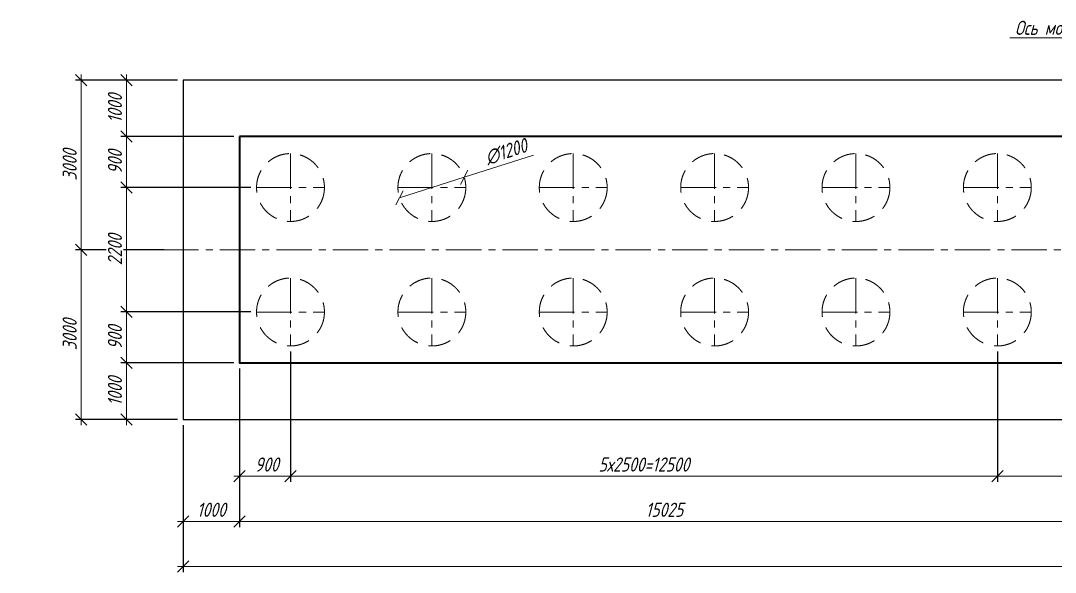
# Model space of a CAD drawing. Header units: millimetres. Extents: x 263685 to 14136308, y -2404013 to 2433772.
# Drawn here: x 7144843 to 7163139, y 787176 to 796925 of the extents above; entities that cross this region are included whole.
import ezdxf
from ezdxf import colors
from ezdxf.entities.mleader import LeaderData, LeaderLine
from ezdxf.math import Vec2, Vec3

# ---------------------------------------------------------------- set-up
doc = ezdxf.new("R2010")
doc.units = ezdxf.units.MM
doc.linetypes.add('осевая', pattern=[2, 1.25, -0.25, 0.25, -0.25])
doc.linetypes.add('Штриховая', pattern=[3, 2, -1])
for name, color, linetype, lineweight in [('ИС_Выноски', 3, 'Continuous', 18), ('ИС_Невид', 4, 'Штриховая', 18), ('ИС_ОПОР_Тон', 3, 'Continuous', 18), ('ИС_Основная', 7, 'Continuous', 35), ('ИС_Ось', 3, 'осевая', 18), ('ИС_Размер', 3, 'Continuous', 18)]:
    doc.layers.add(name, color=color, linetype=linetype, lineweight=lineweight)
doc.styles.add('0', font='isocpeur.ttf', dxfattribs={"width": 0.8, "oblique": 15})
doc.styles.add('ISOCPEUR', font='isocpeur.ttf', dxfattribs={"width": 0.8, "oblique": 15, "height": 2.5})
doc.dimstyles.new('М100', dxfattribs={"dimscale": 100, "dimtxt": 2.5, "dimasz": 2, "dimexe": 1, "dimexo": 1, "dimgap": 0.8, "dimtad": 1, "dimdec": 0, "dimzin": 0, "dimdsep": 46, "dimtxsty": '0', "dimblk": 'OBLIQUE', "dimcen": 0.09, "dimdle": 1, "dimclrd": 256, "dimclre": 256, "dimclrt": 256, "dimadec": 4, "dimazin": 0, "dimtfac": 1, "dimtdec": 0, "dimtmove": 1, "dimatfit": 2, "dimfxl": 1, "dimtolj": 1, "dimtzin": 0, "dimlwd": -1, "dimarcsym": 0})

# ---------------------------------------------------------------- blocks, each defined once
blk = doc.blocks.new('_OBLIQUE')
at = {"color": 0, "linetype": 'ByBlock', "lineweight": -2}
blk.add_line((0.5, 0.5), (-0.5, -0.5), dxfattribs=at)
blk = doc.blocks.new('*D2144')
at = {"layer": 'Defpoints', "color": 0, "transparency": 16777216}
for p in [(7148714, 794876), (7146714, 793977), (7149014, 793977)]:
    blk.add_point(p, dxfattribs=at)
at = {"layer": 'ИС_Размер', "transparency": 16777216}
blk.add_line((7146714, 794976), (7146714, 793877), dxfattribs=at)
at = {"layer": 'ИС_Размер', "lineweight": -2, "transparency": 16777216}
for p, q in [((7148614, 794876), (7146614, 794876)), ((7148914, 793977), (7146614, 793977))]:
    blk.add_line(p, q, dxfattribs=at)
at = {"layer": 'ИС_Размер', "transparency": 16777216, "xscale": 200, "yscale": 200, "zscale": 200}
for p, rotation in [((7146714, 794876), 90), ((7146714, 793977), 270)]:
    blk.add_blockref('_OBLIQUE', p, dxfattribs=dict(at, rotation=rotation))
at = {"layer": 'ИС_Размер', "transparency": 16777216, "insert": (7146509, 794426), "char_height": 250, "attachment_point": 5, "rotation": 90, "style": '0'}
blk.add_mtext('\\A1;900', dxfattribs=at)
blk = doc.blocks.new('*D2145')
at = {"layer": 'Defpoints', "color": 0, "transparency": 16777216}
for p in [(7147714, 795876), (7145914, 792876), (7147482, 792876)]:
    blk.add_point(p, dxfattribs=at)
at = {"layer": 'ИС_Размер', "transparency": 16777216}
blk.add_line((7145914, 795976), (7145914, 792776), dxfattribs=at)
at = {"layer": 'ИС_Размер', "lineweight": -2, "transparency": 16777216}
for p, q in [((7147614, 795876), (7145814, 795876)), ((7147382, 792876), (7145814, 792876))]:
    blk.add_line(p, q, dxfattribs=at)
at = {"layer": 'ИС_Размер', "transparency": 16777216, "xscale": 200, "yscale": 200, "zscale": 200}
for p, rotation in [((7145914, 795876), 90), ((7145914, 792876), 270)]:
    blk.add_blockref('_OBLIQUE', p, dxfattribs=dict(at, rotation=rotation))
at = {"layer": 'ИС_Размер', "transparency": 16777216, "insert": (7145709, 794376), "char_height": 250, "attachment_point": 5, "rotation": 90, "style": '0'}
blk.add_mtext('\\A1;3000', dxfattribs=at)
blk = doc.blocks.new('*D2146')
at = {"layer": 'Defpoints', "color": 0, "transparency": 16777216}
for p in [(7147482, 792876), (7145914, 789876), (7147717, 789876)]:
    blk.add_point(p, dxfattribs=at)
at = {"layer": 'ИС_Размер', "transparency": 16777216}
blk.add_line((7145914, 792976), (7145914, 789776), dxfattribs=at)
at = {"layer": 'ИС_Размер', "lineweight": -2, "transparency": 16777216}
for p, q in [((7147382, 792876), (7145814, 792876)), ((7147617, 789876), (7145814, 789876))]:
    blk.add_line(p, q, dxfattribs=at)
at = {"layer": 'ИС_Размер', "transparency": 16777216, "xscale": 200, "yscale": 200, "zscale": 200}
for p, rotation in [((7145914, 792876), 90), ((7145914, 789876), 270)]:
    blk.add_blockref('_OBLIQUE', p, dxfattribs=dict(at, rotation=rotation))
at = {"layer": 'ИС_Размер', "transparency": 16777216, "insert": (7145709, 791376), "char_height": 250, "attachment_point": 5, "rotation": 90, "style": '0'}
blk.add_mtext('\\A1;3000', dxfattribs=at)
blk = doc.blocks.new('*D2147')
at = {"layer": 'Defpoints', "color": 0, "transparency": 16777216}
for p in [(7149014, 793977), (7146714, 791777), (7149014, 791777)]:
    blk.add_point(p, dxfattribs=at)
at = {"layer": 'ИС_Размер', "transparency": 16777216}
blk.add_line((7146714, 794077), (7146714, 791677), dxfattribs=at)
at = {"layer": 'ИС_Размер', "lineweight": -2, "transparency": 16777216}
for p, q in [((7148914, 793977), (7146614, 793977)), ((7148914, 791777), (7146614, 791777))]:
    blk.add_line(p, q, dxfattribs=at)
at = {"layer": 'ИС_Размер', "transparency": 16777216, "xscale": 200, "yscale": 200, "zscale": 200}
for p, rotation in [((7146714, 793977), 90), ((7146714, 791777), 270)]:
    blk.add_blockref('_OBLIQUE', p, dxfattribs=dict(at, rotation=rotation))
at = {"layer": 'ИС_Размер', "transparency": 16777216, "insert": (7146509, 792877), "char_height": 250, "attachment_point": 5, "rotation": 90, "style": '0', "bg_fill": 3, "box_fill_scale": 1.1, "bg_fill_color": 256, "bg_fill_true_color": 13158600, "bg_fill_transparency": 0}
blk.add_mtext('\\A1;2200', dxfattribs=at)
blk = doc.blocks.new('*D2148')
at = {"layer": 'Defpoints', "color": 0, "transparency": 16777216}
for p in [(7149014, 791777), (7146714, 790876), (7148714, 790876)]:
    blk.add_point(p, dxfattribs=at)
at = {"layer": 'ИС_Размер', "transparency": 16777216}
blk.add_line((7146714, 791877), (7146714, 790776), dxfattribs=at)
at = {"layer": 'ИС_Размер', "lineweight": -2, "transparency": 16777216}
for p, q in [((7148914, 791777), (7146614, 791777)), ((7148614, 790876), (7146614, 790876))]:
    blk.add_line(p, q, dxfattribs=at)
at = {"layer": 'ИС_Размер', "transparency": 16777216, "xscale": 200, "yscale": 200, "zscale": 200}
for p, rotation in [((7146714, 791777), 90), ((7146714, 790876), 270)]:
    blk.add_blockref('_OBLIQUE', p, dxfattribs=dict(at, rotation=rotation))
at = {"layer": 'ИС_Размер', "transparency": 16777216, "insert": (7146509, 791326), "char_height": 250, "attachment_point": 5, "rotation": 90, "style": '0'}
blk.add_mtext('\\A1;900', dxfattribs=at)
blk = doc.blocks.new('*D2162')
at = {"layer": 'Defpoints', "color": 0, "transparency": 16777216}
for p in [(7146714, 795876), (7147714, 795876), (7148714, 794876)]:
    blk.add_point(p, dxfattribs=at)
at = {"layer": 'ИС_Размер', "transparency": 16777216}
blk.add_line((7146714, 794776), (7146714, 795976), dxfattribs=at)
at = {"layer": 'ИС_Размер', "lineweight": -2, "transparency": 16777216}
for p, q in [((7147614, 795876), (7146614, 795876)), ((7148614, 794876), (7146614, 794876))]:
    blk.add_line(p, q, dxfattribs=at)
at = {"layer": 'ИС_Размер', "transparency": 16777216, "xscale": 200, "yscale": 200, "zscale": 200}
for p, rotation in [((7146714, 795876), 90), ((7146714, 794876), 270)]:
    blk.add_blockref('_OBLIQUE', p, dxfattribs=dict(at, rotation=rotation))
at = {"layer": 'ИС_Размер', "transparency": 16777216, "insert": (7146509, 795376), "char_height": 250, "attachment_point": 5, "rotation": 90, "style": '0'}
blk.add_mtext('\\A1;1000', dxfattribs=at)
blk = doc.blocks.new('*D2149')
at = {"layer": 'Defpoints', "color": 0, "transparency": 16777216}
for p in [(7146714, 790876), (7148714, 790876), (7147714, 789876)]:
    blk.add_point(p, dxfattribs=at)
at = {"layer": 'ИС_Размер', "transparency": 16777216}
blk.add_line((7146714, 789776), (7146714, 790976), dxfattribs=at)
at = {"layer": 'ИС_Размер', "lineweight": -2, "transparency": 16777216}
for p, q in [((7148614, 790876), (7146614, 790876)), ((7147614, 789876), (7146614, 789876))]:
    blk.add_line(p, q, dxfattribs=at)
at = {"layer": 'ИС_Размер', "transparency": 16777216, "xscale": 200, "yscale": 200, "zscale": 200}
for p, rotation in [((7146714, 790876), 90), ((7146714, 789876), 270)]:
    blk.add_blockref('_OBLIQUE', p, dxfattribs=dict(at, rotation=rotation))
at = {"layer": 'ИС_Размер', "transparency": 16777216, "insert": (7146509, 790376), "char_height": 250, "attachment_point": 5, "rotation": 90, "style": '0'}
blk.add_mtext('\\A1;1000', dxfattribs=at)
blk = doc.blocks.new('*D2153')
at = {"layer": 'Defpoints', "color": 0, "transparency": 16777216}
for p in [(7162114, 791177), (7165364, 790876), (7162114, 788876)]:
    blk.add_point(p, dxfattribs=at)
at = {"layer": 'ИС_Размер', "lineweight": -2, "transparency": 16777216}
for p, q in [((7162114, 791077), (7162114, 788776)), ((7165364, 790776), (7165364, 788776))]:
    blk.add_line(p, q, dxfattribs=at)
at = {"layer": 'ИС_Размер', "transparency": 16777216}
blk.add_line((7165464, 788876), (7162014, 788876), dxfattribs=at)
at = {"layer": 'ИС_Размер', "transparency": 16777216, "xscale": 200, "yscale": 200, "zscale": 200, "rotation": 180}
blk.add_blockref('_OBLIQUE', (7162114, 788876), dxfattribs=at)
at = {"layer": 'ИС_Размер', "transparency": 16777216, "xscale": 200, "yscale": 200, "zscale": 200}
blk.add_blockref('_OBLIQUE', (7165364, 788876), dxfattribs=at)
at = {"layer": 'ИС_Размер', "transparency": 16777216, "insert": (7163739, 789081), "char_height": 250, "attachment_point": 5, "style": '0', "bg_fill": 3, "box_fill_scale": 1.1, "bg_fill_color": 256, "bg_fill_true_color": 13158600, "bg_fill_transparency": 0}
blk.add_mtext('\\A1;3250', dxfattribs=at)
blk = doc.blocks.new('*D2154')
at = {"layer": 'Defpoints', "color": 0, "transparency": 16777216}
for p in [(7149614, 791177), (7148714, 790876), (7148714, 788876)]:
    blk.add_point(p, dxfattribs=at)
at = {"layer": 'ИС_Размер', "lineweight": -2, "transparency": 16777216}
for p, q in [((7149614, 791077), (7149614, 788776)), ((7148714, 790776), (7148714, 788776))]:
    blk.add_line(p, q, dxfattribs=at)
at = {"layer": 'ИС_Размер', "transparency": 16777216}
blk.add_line((7149714, 788876), (7148614, 788876), dxfattribs=at)
at = {"layer": 'ИС_Размер', "transparency": 16777216, "xscale": 200, "yscale": 200, "zscale": 200, "rotation": 180}
blk.add_blockref('_OBLIQUE', (7148714, 788876), dxfattribs=at)
at = {"layer": 'ИС_Размер', "transparency": 16777216, "xscale": 200, "yscale": 200, "zscale": 200}
blk.add_blockref('_OBLIQUE', (7149614, 788876), dxfattribs=at)
at = {"layer": 'ИС_Размер', "transparency": 16777216, "insert": (7149194, 789081), "char_height": 250, "attachment_point": 5, "style": '0'}
blk.add_mtext('\\A1;900', dxfattribs=at)
blk = doc.blocks.new('*D2155')
at = {"layer": 'Defpoints', "color": 0, "transparency": 16777216}
for p in [(7149614, 791177), (7162114, 791177), (7149614, 788876)]:
    blk.add_point(p, dxfattribs=at)
at = {"layer": 'ИС_Размер', "lineweight": -2, "transparency": 16777216}
for p, q in [((7149614, 791077), (7149614, 788776)), ((7162114, 791077), (7162114, 788776))]:
    blk.add_line(p, q, dxfattribs=at)
at = {"layer": 'ИС_Размер', "transparency": 16777216}
blk.add_line((7162214, 788876), (7149514, 788876), dxfattribs=at)
at = {"layer": 'ИС_Размер', "transparency": 16777216, "xscale": 200, "yscale": 200, "zscale": 200, "rotation": 180}
blk.add_blockref('_OBLIQUE', (7149614, 788876), dxfattribs=at)
at = {"layer": 'ИС_Размер', "transparency": 16777216, "xscale": 200, "yscale": 200, "zscale": 200}
blk.add_blockref('_OBLIQUE', (7162114, 788876), dxfattribs=at)
at = {"layer": 'ИС_Размер', "transparency": 16777216, "insert": (7155864, 789081), "char_height": 250, "width": 1839.25, "attachment_point": 5, "style": '0'}
blk.add_mtext('\\A1;5х2500=12500', dxfattribs=at)
blk = doc.blocks.new('*D2157')
at = {"layer": 'Defpoints', "color": 0, "transparency": 16777216}
for p in [(7148714, 790876), (7163739, 789876), (7163739, 788076)]:
    blk.add_point(p, dxfattribs=at)
at = {"layer": 'ИС_Размер', "lineweight": -2, "transparency": 16777216}
for p, q in [((7148714, 790776), (7148714, 787976)), ((7163739, 789776), (7163739, 787976))]:
    blk.add_line(p, q, dxfattribs=at)
at = {"layer": 'ИС_Размер', "transparency": 16777216}
blk.add_line((7148614, 788076), (7163839, 788076), dxfattribs=at)
at = {"layer": 'ИС_Размер', "transparency": 16777216, "xscale": 200, "yscale": 200, "zscale": 200, "rotation": 180}
blk.add_blockref('_OBLIQUE', (7148714, 788076), dxfattribs=at)
at = {"layer": 'ИС_Размер', "transparency": 16777216, "xscale": 200, "yscale": 200, "zscale": 200}
blk.add_blockref('_OBLIQUE', (7163739, 788076), dxfattribs=at)
at = {"layer": 'ИС_Размер', "transparency": 16777216, "insert": (7156226, 788281), "char_height": 250, "attachment_point": 5, "style": '0'}
blk.add_mtext('\\A1;15025', dxfattribs=at)
blk = doc.blocks.new('*D2158')
at = {"layer": 'Defpoints', "color": 0, "transparency": 16777216}
for p in [(7148714, 790876), (7147714, 789876), (7147714, 788076)]:
    blk.add_point(p, dxfattribs=at)
at = {"layer": 'ИС_Размер', "lineweight": -2, "transparency": 16777216}
for p, q in [((7148714, 790776), (7148714, 787976)), ((7147714, 789776), (7147714, 787976))]:
    blk.add_line(p, q, dxfattribs=at)
at = {"layer": 'ИС_Размер', "transparency": 16777216}
blk.add_line((7148814, 788076), (7147614, 788076), dxfattribs=at)
at = {"layer": 'ИС_Размер', "transparency": 16777216, "xscale": 200, "yscale": 200, "zscale": 200}
for p, rotation in [((7147714, 788076), 179.9999999332989), ((7148714, 788076), 359.999999933299)]:
    blk.add_blockref('_OBLIQUE', p, dxfattribs=dict(at, rotation=rotation))
at = {"layer": 'ИС_Размер', "transparency": 16777216, "insert": (7148214, 788281), "char_height": 250, "attachment_point": 5, "rotation": 360, "style": '0'}
blk.add_mtext('\\A1;1000', dxfattribs=at)
blk = doc.blocks.new('*D2159')
at = {"layer": 'Defpoints', "color": 0, "transparency": 16777216}
for p in [(7147714, 789876), (7179764, 789876), (7179764, 787276)]:
    blk.add_point(p, dxfattribs=at)
at = {"layer": 'ИС_Размер', "lineweight": -2, "transparency": 16777216}
for p, q in [((7147714, 789776), (7147714, 787176)), ((7179764, 789776), (7179764, 787176))]:
    blk.add_line(p, q, dxfattribs=at)
at = {"layer": 'ИС_Размер', "transparency": 16777216}
blk.add_line((7147614, 787276), (7179864, 787276), dxfattribs=at)
at = {"layer": 'ИС_Размер', "transparency": 16777216, "xscale": 200, "yscale": 200, "zscale": 200, "rotation": 180}
blk.add_blockref('_OBLIQUE', (7147714, 787276), dxfattribs=at)
at = {"layer": 'ИС_Размер', "transparency": 16777216, "xscale": 200, "yscale": 200, "zscale": 200}
blk.add_blockref('_OBLIQUE', (7179764, 787276), dxfattribs=at)
at = {"layer": 'ИС_Размер', "transparency": 16777216, "insert": (7163739, 787481), "char_height": 250, "attachment_point": 5, "style": '0'}
blk.add_mtext('\\A1;32050', dxfattribs=at)
blk = doc.blocks.new('_None')
blk = doc.blocks.new('*U2142')
at = {"layer": 'ИС_Невид', "ltscale": 200}
blk.add_circle((0, 0), 600, dxfattribs=at)
blk = doc.blocks.new('*U2143')
at = {"layer": 'ИС_ОПОР_Тон', "color": 0, "linetype": 'ByBlock', "lineweight": -2, "transparency": 16777216}
for p in [(0, 0), (2500, 0), (5000, 0), (7500, 0), (10000, 0), (12500, 0), (0, -2200), (2500, -2200), (5000, -2200), (7500, -2200), (10000, -2200), (12500, -2200)]:
    blk.add_blockref('*U2142', p, dxfattribs=at)
blk = doc.blocks.new('*U2136')
at = {"layer": 'ИС_Ось', "color": 1, "ltscale": 500}
for points in [[(0, 600), (0, -600)], [(-600, 0), (600, 0)]]:
    blk.add_lwpolyline(points, dxfattribs=at)
blk = doc.blocks.new('*U2137')
at = {"layer": 'ИС_ОПОР_Тон', "color": 0, "linetype": 'ByBlock', "lineweight": -2, "transparency": 16777216}
for p in [(0, 0), (2500, 0), (5000, 0), (7500, 0), (10000, 0), (12500, 0), (0, -2200), (2500, -2200), (5000, -2200), (7500, -2200), (10000, -2200), (12500, -2200)]:
    blk.add_blockref('*U2136', p, dxfattribs=at)
blk = doc.blocks.new('*D2163')
at = {"layer": 'Defpoints', "color": 0, "transparency": 16777216}
for p in [(7152686, 794158), (7151542, 793795)]:
    blk.add_point(p, dxfattribs=at)
at = {"layer": 'ИС_Размер', "transparency": 16777216}
for p in [(7153912, 794548), (7151542, 793795)]:
    blk.add_line(p, (7152686, 794158), dxfattribs=at)
at = {"layer": 'ИС_Размер', "transparency": 16777216, "xscale": 200, "yscale": 200, "zscale": 200}
for p, rotation in [((7152686, 794158), 197.6390690460147), ((7151542, 793795), 17.63906904601471)]:
    blk.add_blockref('_OBLIQUE', p, dxfattribs=dict(at, rotation=rotation))
at = {"layer": 'ИС_Размер', "transparency": 16777216, "insert": (7153427, 794609), "char_height": 250, "attachment_point": 5, "rotation": 17.6391, "style": '0'}
blk.add_mtext('\\A1;∅1200', dxfattribs=at)

msp = doc.modelspace()

# ---------------------------------------------------------------- linework, layer by layer
msp.add_lwpolyline([(7179763.8832, 789875.9535), (7179763.8832, 795876.3192), (7147713.8832, 795876.3192), (7147713.8832, 789875.9535), (7179763.8832, 789875.9535)])
at = {"layer": 'ИС_Основная'}
for points in [[(7148713.8832, 794876.1573), (7148713.8832, 790876.1212), (7163738.8832, 790876.1212)], [(7163738.8832, 794876.1544), (7148713.8832, 794876.1573)]]:
    msp.add_lwpolyline(points, dxfattribs=at)
at = {"layer": 'ИС_Ось', "ltscale": 500}
msp.add_line((7147363.8832, 792876.1364), (7180113.8832, 792876.1364), dxfattribs=at)
msp.add_line((7147363.8832, 792876.1364), (7180113.8832, 792876.1364), dxfattribs=at)
msp.add_line((7147363.8832, 792876.1364), (7180113.8832, 792876.1364), dxfattribs=at)

# ---------------------------------------------------------------- dimensions: what is measured, and where the dimension line sits
at = {"layer": 'ИС_Размер'}
for base, p1, p2, angle, picture, middle in [((7145913.8832, 792876.1364), (7147713.8832, 795876.3192), (7147482.1047, 792876.1364), 90, '*D2145', (7145708.8832, 794376.2278)), ((7146713.8832, 795876.3192), (7148713.8832, 794876.1573), (7147713.8832, 795876.3192), 90, '*D2162', (7146508.8832, 795376.2383)), ((7145913.8832, 789875.9276), (7147482.1047, 792876.1364), (7147716.667, 789875.9276), 90, '*D2146', (7145708.8832, 791376.032)), ((7146713.8832, 790876.1212), (7147713.8832, 789875.9535), (7148713.8832, 790876.1212), 90, '*D2149', (7146508.8832, 790376.0374)), ((7147713.8832, 788075.9535), (7148713.8832, 790876.1212), (7147713.8832, 789875.9535), 179.99999993, '*D2158', (7148213.8832, 788280.9535)), ((7163738.8832, 788075.9535), (7148713.8832, 790876.1212), (7163738.8832, 789875.9535), 359.99999993, '*D2157', (7156226.3832, 788280.9535))]:
    dim = msp.add_linear_dim(base=base, p1=p1, p2=p2, angle=angle, dimstyle='М100', dxfattribs=at)
    dim.commit()
    dim.dimension.update_dxf_attribs({"geometry": picture, "text_midpoint": middle})
for base, p1, p2, angle, picture, middle in [((7146713.8832, 793976.503), (7148713.8832, 794876.1573), (7149013.8832, 793976.503), 90, '*D2144', (7146713.8832, 794426.3302)), ((7148713.8832, 788875.9535), (7149613.8832, 791176.503), (7148713.8832, 790876.1212), 180, '*D2154', (7149194.4315, 788875.9535))]:
    dim = msp.add_linear_dim(base=base, p1=p1, p2=p2, angle=angle, dimstyle='М100', dxfattribs=at)
    dim.commit()
    dim.dimension.update_dxf_attribs({"geometry": picture, "text_midpoint": middle, "dimtype": 160})
dim = msp.add_diameter_dim_2p(p1=(7151542.0926, 793794.6912), p2=(7152685.6738, 794158.3149), dimstyle='М100', dxfattribs=at)
dim.commit()
dim.dimension.update_dxf_attribs({"geometry": '*D2163', "text_midpoint": (7153427.3909, 794609.272)})
dim = msp.add_linear_dim(base=(7149613.8832, 788875.9535), p1=(7162113.8832, 791176.503), p2=(7149613.8832, 791176.503), angle=180, text='5х2500=<>', dimstyle='М100', dxfattribs=at)
dim.commit()
dim.dimension.update_dxf_attribs({"geometry": '*D2155', "text_midpoint": (7155863.8832, 789080.9535)})
dim = msp.add_linear_dim(base=(7179763.8832, 787275.9535), p1=(7147713.8832, 789875.9535), p2=(7179763.8832, 789875.9535), dimstyle='М100', dxfattribs=at)
dim.commit()
dim.dimension.update_dxf_attribs({"geometry": '*D2159', "text_midpoint": (7163738.8832, 787480.9535)})

# ---------------------------------------------------------------- leaders
at = {"layer": 'ИС_Выноски'}
ml = msp.add_multileader_mtext('Standard', dxfattribs=at)
ml.set_content('Ось моста', color=256, style='ISOCPEUR')
ml.set_leader_properties(color=256, linetype='ByLayer', lineweight=-1)
ml.set_arrow_properties(name='NONE')
ml.build(insert=Vec2(0, 0))
ml.multileader.update_dxf_attribs({"text_left_attachment_type": 6, "text_right_attachment_type": 6, "dogleg_length": 0.36, "arrow_head_size": 300, "scale": 50})
ctx = ml.context
ctx.base_point, ctx.scale, ctx.char_height, ctx.arrow_head_size, ctx.landing_gap_size, ctx.plane_origin = Vec3(7162362.6355, 796624.0845), 50, 250, 300, 4.5, Vec3(7170806.8425, 790925.1269)
ctx.left_attachment, ctx.right_attachment, ctx.text_align_type = 6, 6, 1
notes = []
notes.append((ctx, [(1, (1, 1, 0), (7163738.8832, 796624.0845), (-1, 0), 40.2604, [(1, [(7163738.8832, 796426.1364)], 0, [])])]))
ctx.mtext.insert, ctx.mtext.width, ctx.mtext.alignment, ctx.mtext.flow_direction = Vec3(7163030.6291, 796924.0845), 2049.625884, 2, 5
for ctx, leaders in notes:
    for number, flags, end, landing, length, lines in leaders:
        leader = LeaderData()
        leader.index, (leader.has_last_leader_line, leader.has_dogleg_vector, leader.attachment_direction) = number, flags
        leader.last_leader_point, leader.dogleg_vector, leader.dogleg_length = Vec3(end), Vec3(landing), length
        for number, points, colour, breaks in lines:
            line = LeaderLine()
            line.index, line.vertices, line.color, line.breaks = number, Vec3.list(points), colors.encode_raw_color(colour), breaks
            leader.lines.append(line)
        ctx.leaders.append(leader)

# ---------------------------------------------------------------- next in the draw order: dimensions: what is measured, and where the dimension line sits
at = {"layer": 'ИС_Размер'}
dim = msp.add_linear_dim(base=(7146713.8832, 791776.503), p1=(7149013.8832, 793976.503), p2=(7149013.8832, 791776.503), angle=90, dimstyle='М100', override={"dimtfill": 1}, dxfattribs=at)
dim.commit()
dim.dimension.update_dxf_attribs({"geometry": '*D2147', "text_midpoint": (7146508.8832, 792876.503)})

# ---------------------------------------------------------------- next in the draw order: block references
at = {"layer": 'ИС_ОПОР_Тон'}
for name in ['*U2143', '*U2137']:
    msp.add_blockref(name, (7149613.8832, 793976.503), dxfattribs=at)

# ---------------------------------------------------------------- next in the draw order: dimensions: what is measured, and where the dimension line sits
at = {"layer": 'ИС_Размер'}
dim = msp.add_linear_dim(base=(7146713.8832, 790876.1212), p1=(7149013.8832, 791776.503), p2=(7148713.8832, 790876.1212), angle=90, dimstyle='М100', dxfattribs=at)
dim.commit()
dim.dimension.update_dxf_attribs({"geometry": '*D2148', "text_midpoint": (7146713.8832, 791326.3121), "dimtype": 160})

# ---------------------------------------------------------------- next in the draw order: dimensions: what is measured, and where the dimension line sits
dim = msp.add_linear_dim(base=(7162113.8832, 788875.9535), p1=(7165363.8832, 790876.1211), p2=(7162113.8832, 791176.503), angle=180, dimstyle='М100', override={"dimtfill": 1}, dxfattribs=at)
dim.commit()
dim.dimension.update_dxf_attribs({"geometry": '*D2153', "text_midpoint": (7163738.8832, 788875.9535), "dimtype": 160})

doc.saveas('drawing.dxf')
